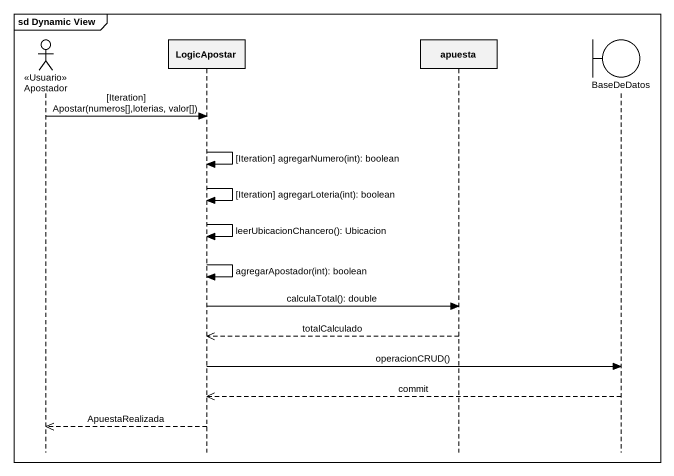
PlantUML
@startuml
mainframe sd Dynamic View
hide footbox
actor Apostador <<Usuario>>
participant LogicApostar
participant apuesta
boundary BaseDeDatos

Apostador -> LogicApostar : [Iteration] Apostar(numeros[],loterias, valor[])
LogicApostar -> LogicApostar : [Iteration] agregarNumero(int): boolean
LogicApostar -> LogicApostar : [Iteration] agregarLoteria(int): boolean
LogicApostar -> LogicApostar : leerUbicacionChancero(): Ubicacion
LogicApostar -> LogicApostar : agregarApostador(int): boolean
LogicApostar -> apuesta : calculaTotal(): double
apuesta -->> LogicApostar : totalCalculado
LogicApostar -> BaseDeDatos : operacionCRUD()
BaseDeDatos -->> LogicApostar : commit
LogicApostar -->> Apostador : ApuestaRealizada
@enduml
